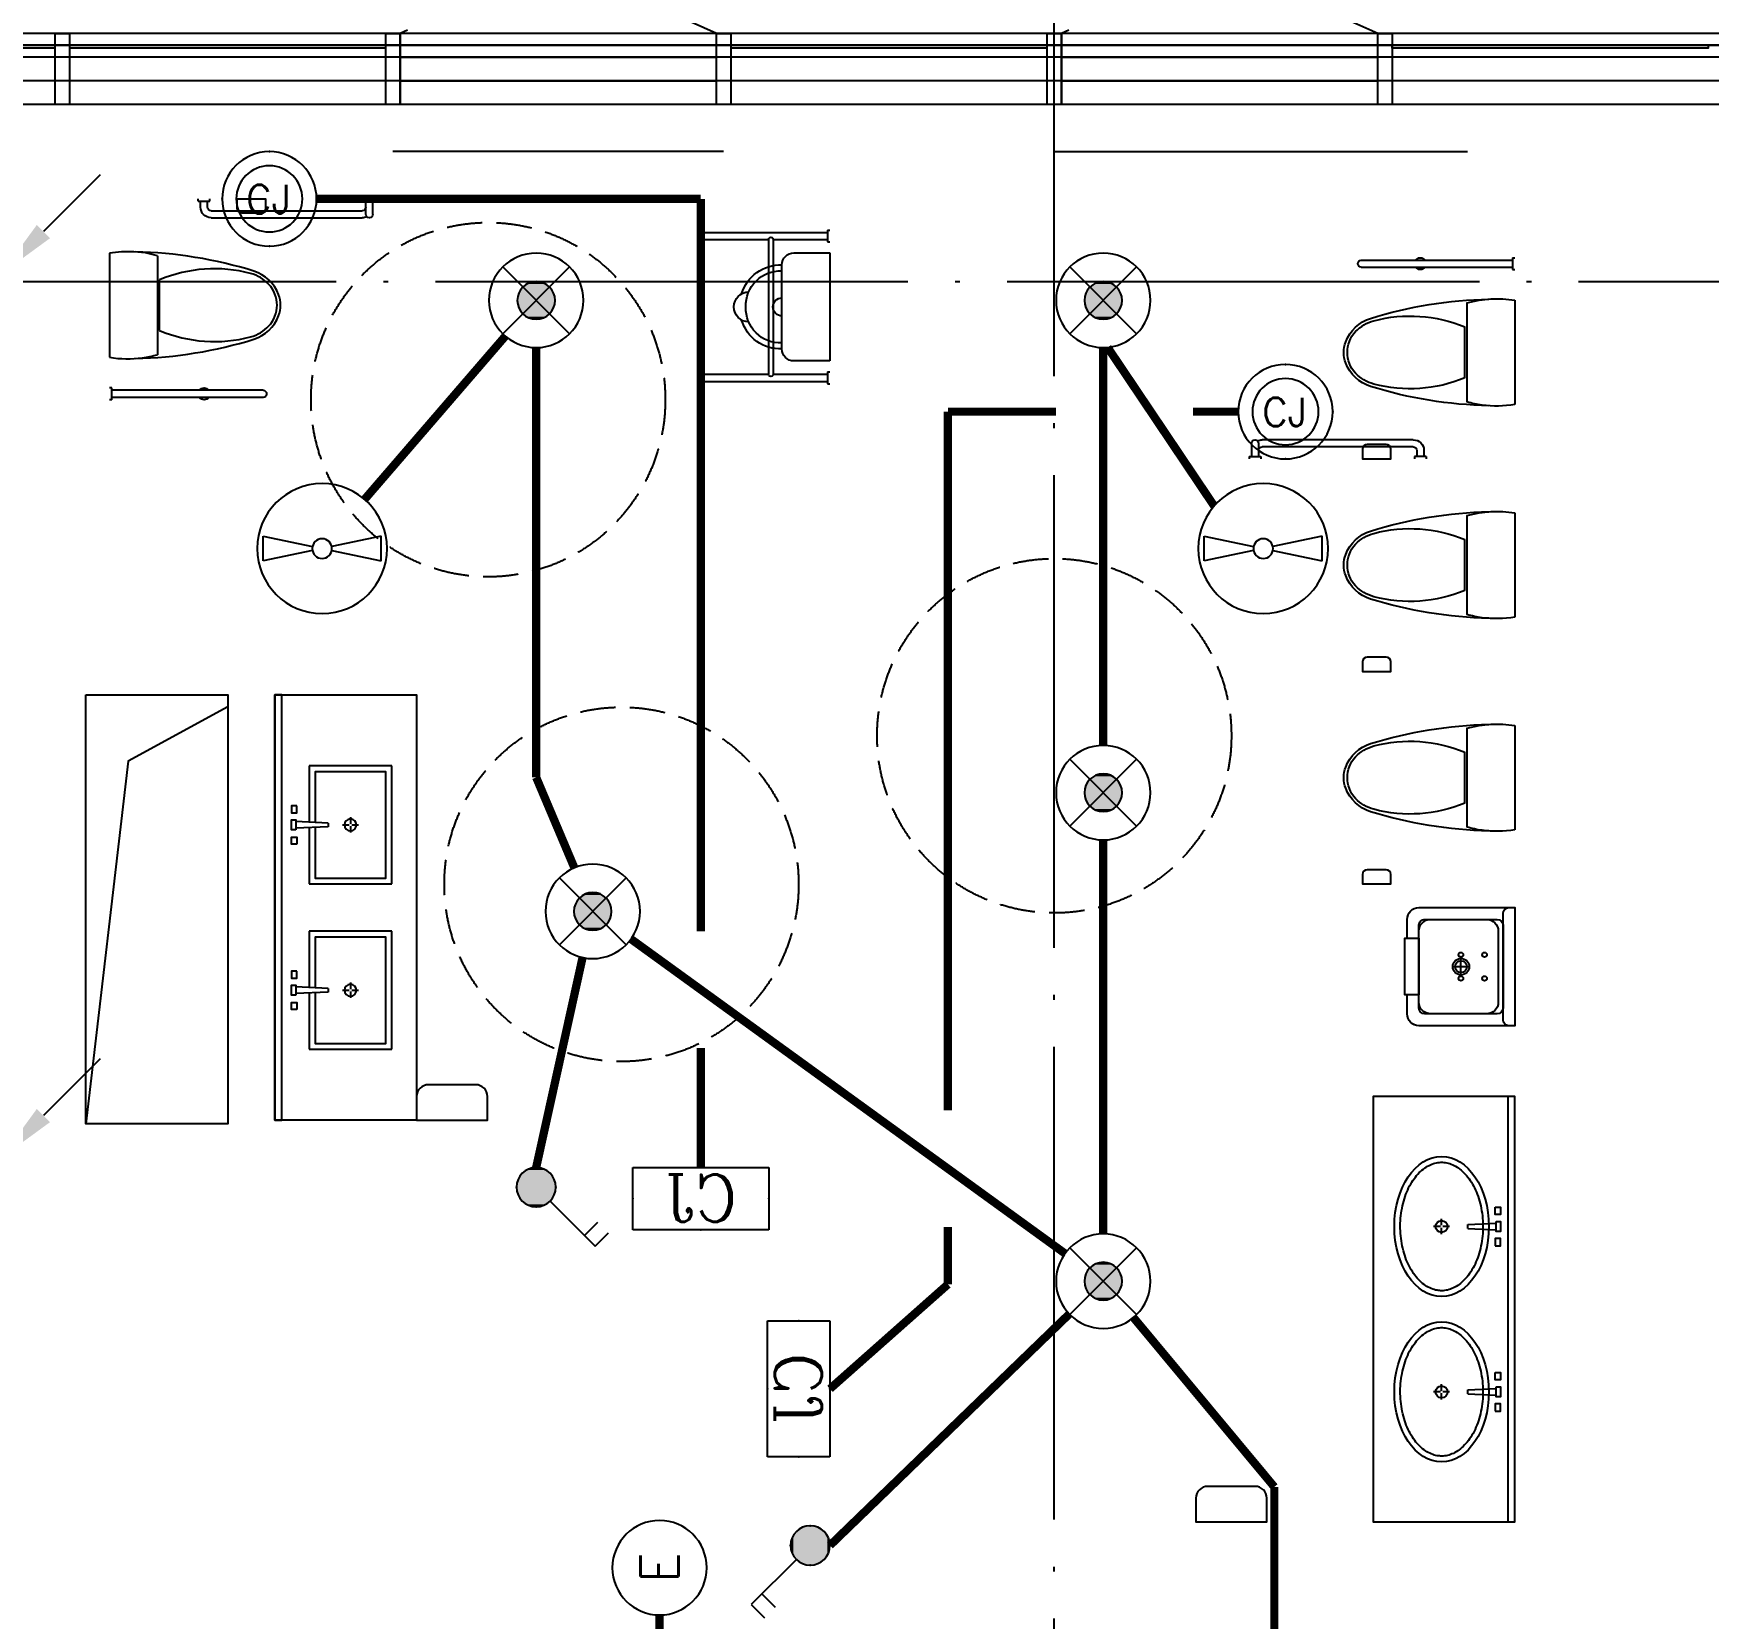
# Model space of a CAD drawing. Extents: x -2209072 to 495824, y -92434 to 572724.
# Drawn here: x 88678 to 95770, y 50741 to 57450 of the extents above; entities that cross this region are included whole.
import ezdxf
from ezdxf.enums import TextEntityAlignment as Align

# ---------------------------------------------------------------- set-up
doc = ezdxf.new("R2010")
doc.units = 0
doc.header["$LTSCALE"] = 1000
doc.header["$MEASUREMENT"] = 0
for name, pattern in [('6#7#幕墙$0$DASH', [0.35, 0.25, -0.1]), ('DASH', [0.35, 0.25, -0.1]), ('X-104 6#7#平面$0$104-1112 结构$0$$AUDIT_BAD_LTYPE1', [0]), ('X-104 6#7#平面$0$DASH', [0.35, 0.25, -0.1]), ('X-104 6#7#平面$0$DOTE', [2.4200000000000004, 2, -0.2, 0.02, -0.2])]:
    doc.linetypes.add(name, pattern=pattern)
doc.layers.get('0').update_dxf_attribs({"linetype": 'CONTINUOUS'})
doc.layers.add('6#7#幕墙$0$04-不打印_辅助线', color=165, linetype='CONTINUOUS', plot=False)
for name, color, linetype in [('6#7#幕墙$0$04-电动窗', 1, 'CONTINUOUS'), ('6#7#幕墙$0$A-C_玻璃幕墙', 140, 'CONTINUOUS'), ('6#7#幕墙$0$A-C_窗', 140, 'CONTINUOUS'), ('6#7#幕墙$0$A-金属背板', 30, 'CONTINUOUS'), ('EQUIP-动力', 3, 'CONTINUOUS'), ('EQUIP-照明', 3, 'CONTINUOUS'), ('LWIRE', 4, 'CONTINUOUS'), ('TEL_TEXT', 3, 'CONTINUOUS'), ('WIRE-应急', 2, 'DASH'), ('WIRE-照明', 1, 'CONTINUOUS'), ('X-104 6#7#平面$0$01-标注_轴线坐标', 132, 'CONTINUOUS'), ('X-104 6#7#平面$0$A-I_卫-洁具', 241, 'CONTINUOUS'), ('X-104 6#7#平面$0$A-SUR_看线', 231, 'CONTINUOUS'), ('X-104 6#7#平面$0$A-TECH_结构', 21, 'CONTINUOUS'), ('X-104 6#7#平面$0$A_AXIS-轴线', 36, 'X-104 6#7#平面$0$DOTE'), ('X-104 6#7#平面$0$水-消防_消火栓', 41, 'CONTINUOUS')]:
    doc.layers.add(name, color=color, linetype=linetype)
doc.styles.add('_TEL_DIM', font='SIMPLEX', dxfattribs={"width": 0.8, "height": 3.5, "bigfont": 'HZTXT'})
doc.styles.add('COMPLEX', font='COMPLEX')
doc.styles.get("Standard").update_dxf_attribs({"font": 'gbenor.shx', "bigfont": 'gbcbig.shx'})

# ---------------------------------------------------------------- blocks, each defined once
blk = doc.blocks.new('$TelecSys$00000078')
for p, q in [((1.150000000001455, 1.149999999999636), (0.5499999999992724, 0.5499999999992724)), ((0.1041666666678793, 0.1041666666660603), (0.1041666666678793, 0.1041666666660603)), ((-0.1041666666678793, -0.1041666666660603), (-0.1041666666678793, -0.1041666666660603))]:
    blk.add_line(p, q)
at = {"const_width": 0.1425}
blk.add_lwpolyline([(-0.07125000000087311, 0, 1), (0.07125000000087311, 0, 1)], format="xyb", close=True, dxfattribs=at)
blk.add_solid([(0.6199999999989814, 0.4799999999995634), (0.4799999999995634, 0.6200000000008004), (0.09999999999854481, 0.1000000000003638)])
at = {"width": 0.8, "flags": 9}
blk.add_attdef('A', (0, 0), '', height=2e-05, dxfattribs=at)
blk = doc.blocks.new('$equip$00001838')
blk.add_circle((0, 0), 0.5)
at = {"color": 7, "style": '_TEL_DIM'}
blk.add_attdef('$TEXT$', text='', height=0.4, dxfattribs=at).set_placement((0, 0), align=Align.MIDDLE_CENTER)
at = {"color": 7, "style": '_TEL_DIM', "flags": 1}
blk.add_attdef('A', text='', height=2e-05, dxfattribs=at).set_placement((0, 0), align=Align.MIDDLE_CENTER)
blk = doc.blocks.new('$equip$00001149')
for p, q in [((-0.353553390592424, 0.353553390592424), (0.353553390592424, -0.353553390592424)), ((0.353553390592424, 0.353553390592424), (-0.353553390592424, -0.353553390592424))]:
    blk.add_line(p, q)
for radius in [0.5, 0.2]:
    blk.add_circle((0, 0), radius)
for points in [[(0, 0.2000000000007276), (0, 0.2000000000007276), (-0.09999999999854481, 0.1732050807586347), (0.09999999999854481, 0.1732050807586347)], [(-0.1732050807586347, 0.09999999999854481), (0.1732050807586347, 0.09999999999854481), (-0.2000000000007276, 0), (0.2000000000007276, 0)], [(-0.1732050807586347, -0.09999999999854481), (0.1732050807586347, -0.09999999999854481), (-0.2000000000007276, 0), (0.2000000000007276, 0)], [(-0.09999999999854481, 0.1732050807586347), (0.09999999999854481, 0.1732050807586347), (-0.1732050807586347, 0.09999999999854481), (0.1732050807586347, 0.09999999999854481)], [(-0.09999999999854481, -0.1732050807586347), (0.09999999999854481, -0.1732050807586347), (-0.1732050807586347, -0.09999999999854481), (0.1732050807586347, -0.09999999999854481)], [(0, -0.2000000000007276), (0, -0.2000000000007276), (-0.09999999999854481, -0.1732050807586347), (0.09999999999854481, -0.1732050807586347)]]:
    blk.add_solid(points)
at = {"flags": 9}
blk.add_attdef('A', (0, 0), '', height=2e-05, dxfattribs=at)
blk = doc.blocks.new('$equip$00001304')
for p, q in [((-0.625, -0.1302083333357587), (-0.625, 0.1302083333357587)), ((-0.625, 0.1302083333357587), (-0.1019771270548517, 0.02124523480597418)), ((0.625, 0.1302083333357587), (0.1019771270548517, 0.02124523480597418)), ((0.625, -0.1302083333357587), (0.625, 0.1302083333357587)), ((-0.1019771270548517, -0.02124523480597418), (-0.625, -0.1302083333357587)), ((0.1019771270548517, -0.02124523480597418), (0.625, -0.1302083333357587))]:
    blk.add_line(p, q)
for radius in [0.6875, 0.1041666666666797]:
    blk.add_circle((0, 0), radius)
at = {"flags": 9}
blk.add_attdef('A', (0, 0), '', height=2e-05, dxfattribs=at)
blk = doc.blocks.new('$equip$00001963')
for p, q in [((0.1473139127447212, 0.3556472460822988), (0.624999999996362, 0.8333333333339397)), ((0.5118629150056222, 0.7201962483431998), (0.653284271244047, 0.578774892108413)), ((0.624999999996362, 0.8333333333339397), (0.7664213562347868, 0.6919119770955149))]:
    blk.add_line(p, q)
blk.add_circle((-3.637978807091713e-12, 0.2083333333339397), 0.2083333333334168)
for p in [(0, 0.4166666666660603), (-0.2083333333393966, 0.2083333333375776), (0.2083333333284827, 0.2083333333375776), (0, 0)]:
    blk.add_point(p)
for points in [[(-0.1041666666715173, 0.3887552924552438), (0.1041666666642413, 0.3887552924552438), (-0.1804219591249421, 0.312500000001819), (0.1804219591176661, 0.312500000001819)], [(-3.637978807091713e-12, 0.4166666666660603), (-3.637978807091713e-12, 0.4166666666660603), (-0.1041666666715173, 0.3887552924552438), (0.1041666666642413, 0.3887552924552438)], [(-0.1804219591249421, 0.312500000001819), (0.1804219591176661, 0.312500000001819), (-0.2083333333357587, 0.2083333333339397), (0.2083333333284827, 0.2083333333339397)], [(-0.1804219591249421, 0.1041666666660603), (0.1804219591176661, 0.1041666666660603), (-0.2083333333357587, 0.2083333333339397), (0.2083333333284827, 0.2083333333339397)], [(-0.1041666666715173, 0.02791137421263556), (0.1041666666642413, 0.02791137421263556), (-0.1804219591249421, 0.1041666666660603), (0.1804219591176661, 0.1041666666660603)], [(-3.637978807091713e-12, 1.818989403545856e-12), (-3.637978807091713e-12, 1.818989403545856e-12), (-0.1041666666715173, 0.02791137421263556), (0.1041666666642413, 0.02791137421263556)]]:
    blk.add_solid(points)
at = {"layer": 'TEL_TEXT', "style": '_TEL_DIM', "flags": 1}
blk.add_attdef('A', text='', height=2e-05, dxfattribs=at).set_placement((0, 0), align=Align.MIDDLE_CENTER)
blk = doc.blocks.new('$equip_U$00000198(HT0843)')
for p, q in [((0.7200000000011642, 0.6599999999998545), (-0.7199999999938882, 0.6599999999998545)), ((-0.7199999999938882, 0.6599999999998545), (-0.7199999999938882, 0)), ((0.7200000000011642, 0), (0.7200000000011642, 0.6599999999998545)), ((-0.7199999999938882, 0), (0.7200000000011642, 0))]:
    blk.add_line(p, q)
for p in [(0, 0.6599999999998545), (-0.7199999999938882, 0.3299999999999272), (0.7200000000011642, 0.3299999999999272), (0, 0)]:
    blk.add_point(p)
at = {"style": 'COMPLEX'}
blk.add_text('CJ', height=0.5, dxfattribs=at).set_placement((-0.3897338216847857, 0.08468310433636361))
at = {"color": 7, "style": '_TEL_DIM', "flags": 1}
blk.add_attdef('A', text='', height=2.5e-05, dxfattribs=at).set_placement((0, 0), align=Align.MIDDLE_CENTER)
blk = doc.blocks.new('$equip$00001231')
for radius in [0.5, 0.3500000000000001]:
    blk.add_circle((0, 0), radius)
at = {"layer": 'EQUIP-照明', "flags": 9}
blk.add_attdef('A', (0, 0), '', height=2e-05, dxfattribs=at)
blk = doc.blocks.new('$equip_U$00000199(HT0843)')
for p in [(0, 1.000000000001819), (-0.5, 0.500000000001819), (0.5, 0.500000000001819), (0, 1.818989403545856e-12)]:
    blk.add_point(p)
blk.add_blockref('$equip$00001231', (0, 0.500000000001819))
at = {"color": 7, "style": '_TEL_DIM'}
blk.add_attdef('$TEXT$', text='', height=0.3, dxfattribs=at).set_placement((-0.002888511691708118, 0.4918123791121616), align=Align.MIDDLE_CENTER)
at = {"color": 7, "style": '_TEL_DIM', "flags": 1}
blk.add_attdef('A', text='', height=2.5e-05, dxfattribs=at).set_placement((0, 1.818989403545856e-12), align=Align.MIDDLE_CENTER)
blk = doc.blocks.new('X-104 6#7#平面$0$A$C1863634F')
at = {"layer": 'X-104 6#7#平面$0$A_AXIS-轴线'}
for points in [[(93000.00000000012, -4499.999999999971), (93000, 60899.99999999991)], [(-3999.999999999746, 56399.99999999997), (117300.0000000002, 56399.9999999993)]]:
    blk.add_lwpolyline(points, dxfattribs=at)
blk = doc.blocks.new('X-104 6#7#平面$0$efrgh')
at = {"layer": 'X-104 6#7#平面$0$A-TECH_结构'}
blk.add_lwpolyline([(59650.01591420066, 20549.99311477016), (67750.01053886974, 20549.9969060581), (67750.00785120408, 22299.99090119128), (70799.99999973972, 22299.98710990311), (70799.99999973972, 32299.98710990591), (68400.00606579026, 32299.98710990586), (68400.00606579026, 35599.98710991143), (110749.9999997444, 35599.98710991166), (110749.9999997452, 57399.98710991706), (58449.99999974522, 57399.98710991242)], dxfattribs=at)
blk = doc.blocks.new('X-104 6#7#平面$0$fgdhghjhj')
at = {"layer": 'X-104 6#7#平面$0$A-TECH_结构'}
blk.add_lwpolyline([(88900.00608453063, 54649.99460581037), (89500.00566206535, 54649.99450103141), (89500.00563860766, 52835.00275329038), (88900.00606107294, 52835.00285806933)], close=True, dxfattribs=at)
blk.add_lwpolyline([(89500.0056440248, 54599.99421671909), (89078.56217579989, 54369.99459308527), (88900.00606107294, 52835.00285806933)], dxfattribs=at)
blk = doc.blocks.new('X-104 6#7#平面$0$meae')
for p, q in [((-215.039999999979, 0), (-243.7679999999818, 0)), ((-210, 5.039999999979045), (-210, 32.76000000000931)), ((-176.7359999999753, 0), (-204.9599999999627, 0)), ((-99.54815868195146, 8), (21.68149024352897, 14.3899337600451)), ((-99.54815868195146, -7.999999999941792), (-99.54815868195146, 8)), ((21.68149024352897, -14.3899337601033), (21.68149024352897, 14.3899337600451)), ((-210, -32.25599999999395), (-210, -5.039999999979045)), ((-99.54815868195146, -8.000000000058208), (21.68149024352897, -14.3899337601033))]:
    blk.add_line(p, q)
for points in [[(17.19145484233741, 81.35012003820157), (40, 81.35012003820157), (39.99999999994179, 51.35012003820157), (17.1914548422792, 51.35012003820157)], [(21.68149024352897, 21.35012003820157), (40, 21.35012003820157), (40, -21.35012003820157), (21.68149024352897, -21.35012003820157)], [(17.19145484233741, -81.35012003820157), (40, -81.35012003820157), (39.99999999994179, -51.35012003820157), (17.1914548422792, -51.35012003820157)]]:
    blk.add_lwpolyline(points, close=True)
at = {"const_width": 0.8399999999999999}
blk.add_lwpolyline([(-209.5800000000163, -0.1400000000139698, -0.9999999999999999), (-210.4199999999837, -0.1400000000139698, -0.9999999999999999)], format="xyb", close=True, dxfattribs=at)
blk.add_circle((-210, 0), 25.2)
blk.add_ellipse((-210, 0), major_axis=(0, -296.8388870928175), ratio=0.6737661697857759)
at = {"color": 8}
blk.add_open_spline([(-210, -271.838887092832), (-201.6286662275088, -271.838887092832), (-193.2556980797672, -270.8834744876949), (-176.5567826171755, -267.0318226981908), (-168.2292954665609, -264.1331208487391), (-151.7464247078751, -256.3412992825033), (-143.592075161112, -251.4461166422116), (-127.6688291439204, -239.6628589069005), (-119.9016611408442, -232.7743547918508), (-105.0053654383519, -217.100718463771), (-97.87740360945463, -208.3160983382841), (-84.50442564953119, -189.0367220979533), (-78.25994529254967, -178.5426552897552), (-66.86596525227651, -156.1005802754662), (-61.71665413689334, -144.1531549534993), (-52.68240508378949, -119.1104159536771), (-48.79751711455174, -106.0155586157343), (-42.41598126577446, -79.01830609660828), (-39.91934085072717, -65.11628590768669), (-36.39207964838715, -36.86706837144447), (-35.3614577781409, -22.5202054088586), (-34.79793056182098, 6.244822261855006), (-35.26502483320655, 20.66266644134885), (-37.68259151588427, 49.19399507466005), (-39.63306519814068, 63.30715293157846), (-44.95700291811954, 90.86129060061648), (-48.33046480413759, 104.3019146881416), (-56.39392556494568, 130.1611448710319), (-61.0838973345235, 142.5793309712317), (-71.62818411248736, 166.0733063118532), (-77.48238030000357, 177.1485642623738), (-90.15903716551838, 197.6798496269621), (-96.98112566315103, 207.1352148510632), (-111.3602107425686, 224.2113378457143), (-118.9163064261083, 231.8314545630128), (-134.510733252624, 245.1036245926516), (-142.547481424408, 250.7556368449004), (-158.868371842138, 260.0530890176306), (-167.1509793659789, 263.6999722997425), (-183.7976203592261, 269.0257272459567), (-192.162095878215, 270.7072330619558), (-208.8995512870024, 272.153067119536), (-217.2755150526064, 271.9185741905239), (-234.0031495776493, 269.526916392555), (-242.3573442720808, 267.3679324407713), (-258.9526960913208, 261.0731867576833), (-267.1936322519905, 256.9349128940958), (-283.3781850557425, 246.65468100406), (-291.3201072766096, 240.5117016318836), (-306.6623222918133, 226.2813428560039), (-314.0611830068519, 218.1942343084957), (-328.0653621423407, 200.2301868745126), (-334.6699371464783, 190.353927289194), (-346.859358667396, 169.044026111078), (-352.4439172392595, 157.6110181525), (-362.4072642970132, 133.476927122334), (-366.7859668953461, 120.7763437553076), (-374.1964356524404, 94.43610308453208), (-377.2281845823745, 80.79684587812517), (-381.8495765395346, 52.93462008907227), (-383.4392193020904, 38.71199739631265), (-385.1273327118251, 10.0537408667733), (-385.225804392132, -4.381569712015335), (-383.9285565786413, -33.08909023553133), (-382.5328362500295, -47.36097819061251), (-378.2902226594742, -75.36972922243876), (-375.4433290168527, -89.10625087702647), (-368.3874579074909, -115.6863969620317), (-364.1784936326439, -128.529630749661), (-354.5335200406262, -152.9902308470919), (-349.097582319926, -164.6071133053629), (-337.1786070214584, -186.3198765731067), (-330.6958189697471, -196.415140855941), (-316.9037533847149, -214.843760280055), (-309.5951420506462, -223.1764269854757), (-294.4000191528467, -237.9131964488188), (-286.5148495539906, -244.3169298697612), (-270.41386736813, -255.1213227973203), (-262.1997869724291, -259.5227866767091), (-245.6385630253353, -266.3373192788567), (-237.2919559226721, -268.7527736420161), (-222.6272707111784, -271.2949484957498), (-216.3134306632564, -271.838887092832), (-210, -271.838887092832)], degree=3, knots=[0, 0, 0, 0, 0.1541728099079682, 0.1541728099079682, 0.3083456198159364, 0.3083456198159364, 0.4625184297239047, 0.4625184297239047, 0.6166912396318729, 0.6166912396318729, 0.7708640495398411, 0.7708640495398411, 0.9250368594478093, 0.9250368594478093, 1.079209669355778, 1.079209669355778, 1.233382479263746, 1.233382479263746, 1.387555289171714, 1.387555289171714, 1.541728099079682, 1.541728099079682, 1.69590090898765, 1.69590090898765, 1.850073718895619, 1.850073718895619, 2.004246528803587, 2.004246528803587, 2.158419338711555, 2.158419338711555, 2.312592148619523, 2.312592148619523, 2.466764958527492, 2.466764958527492, 2.62093776843546, 2.62093776843546, 2.775110578343428, 2.775110578343428, 2.929283388251396, 2.929283388251396, 3.083456198159364, 3.083456198159364, 3.237629008067333, 3.237629008067333, 3.391801817975301, 3.391801817975301, 3.545974627883269, 3.545974627883269, 3.700147437791237, 3.700147437791237, 3.854320247699206, 3.854320247699206, 4.008493057607174, 4.008493057607174, 4.162665867515142, 4.162665867515142, 4.31683867742311, 4.31683867742311, 4.471011487331078, 4.471011487331078, 4.625184297239047, 4.625184297239047, 4.779357107147015, 4.779357107147015, 4.933529917054983, 4.933529917054983, 5.087702726962951, 5.087702726962951, 5.24187553687092, 5.24187553687092, 5.396048346778888, 5.396048346778888, 5.550221156686856, 5.550221156686856, 5.704393966594824, 5.704393966594824, 5.858566776502792, 5.858566776502792, 6.012739586410761, 6.012739586410761, 6.166912396318729, 6.166912396318729, 6.283185307179586, 6.283185307179586, 6.283185307179586, 6.283185307179586], dxfattribs=at)
blk = doc.blocks.new('X-104 6#7#平面$0$jhat')
for p, q in [((-395, -250.0000000000582), (-395, 249.9999999999418)), ((-395, 249.9999999999418), (-44.99999999994179, 249.9999999999418)), ((-44.99999999994179, 249.9999999999418), (-44.99999999994179, 11.73657725605881)), ((-219.9999999999418, 32.25599999987753), (-219.9999999999418, 5.03999999986263)), ((-124.8214514199644, 8.000000000058208), (11.68149024352897, 14.3899337601033)), ((-124.8214514199644, 7.999999999941792), (-124.8214514199644, -8.000000000058208)), ((11.68149024352897, 14.3899337601033), (11.68149024352897, -14.3899337601033)), ((-225.0399999999208, -1.164153218269348e-10), (-253.7679999999236, -1.164153218269348e-10)), ((-219.9999999999418, -5.040000000095461), (-219.9999999999418, -32.76000000012573)), ((-186.7359999999171, -1.164153218269348e-10), (-214.9599999999045, -1.164153218269348e-10)), ((-124.8214514199644, -8.000000000058208), (11.68149024352897, -14.3899337601033)), ((-44.99999999994179, -12.38077738613356), (-44.99999999994179, -250.0000000000582)), ((-44.99999999994179, -250.0000000000582), (-395, -250.0000000000582))]:
    blk.add_line(p, q)
at = {"color": 8}
blk.add_lwpolyline([(-69.99999999994179, -11.06304409715813), (-69.99999999994179, -225.0000000000582), (-370, -225.0000000000582), (-370, 224.9999999999418), (-69.99999999994179, 224.9999999999418), (-69.99999999994179, 10.56628493819153)], dxfattribs=at)
for points in [[(7.191454842337407, 81.35012003820157), (30, 81.35012003820157), (30, 51.35012003820157), (7.191454842337407, 51.35012003820157)], [(11.68149024352897, -21.35012003820157), (30, -21.35012003820157), (30, 21.35012003820157), (11.68149024352897, 21.35012003820157)], [(7.191454842337407, -81.35012003820157), (30, -81.35012003820157), (30, -51.35012003820157), (7.191454842337407, -51.35012003820157)]]:
    blk.add_lwpolyline(points, close=True)
at = {"ltscale": 1000, "const_width": 0.8399999999999999}
blk.add_lwpolyline([(-219.5799999999581, 0.1399999998975545, 0.9999999999999999), (-220.4199999999255, 0.1399999998975545, 0.9999999999999999)], format="xyb", close=True, dxfattribs=at)
blk.add_circle((-219.9999999999418, -1.164153218269348e-10), 25.2)
blk = doc.blocks.new('X-104 6#7#平面$0$hgfasg')
for p, q in [((-209.53125, 202.5), (209.53125, 202.5)), ((107.6506163835293, 211.7636099999945), (-107.650638883526, 211.7636099999945)), ((-220.78125, 0), (220.78125, 0))]:
    blk.add_line(p, q)
blk.add_lwpolyline([(-209.53125, 202.5), (-220.9312574999931, 151.5815775000083), (-226.3893074999942, 102.226364999995), (-226.3893074999942, 50.1765075000003), (-220.78125, 0)])
for centre, radius, start, end in [((12.18639293921296, 562.4982811024092), 163.5812782416205, 110.4523908064364, 162.7522599272803), ((0, 595.1750179040682), 128.7061108459815, 69.54760919356356, 110.4523908064364), ((-12.18639293921296, 562.4982811024092), 163.5812782416205, 17.24774007271973, 69.54760919356356), ((23.26483596065373, 555.5449209055951), 162.7261878014058, 133.1457353983645, 165.2214349415254), ((-1.124999835155904e-05, 580.3665348804789), 128.7061108459815, 46.85426460163555, 133.1457353983645), ((-23.26485846065043, 555.5449209055951), 162.7261878014058, 14.77856505847465, 46.85426460163555), ((1596.893304158017, 70.5022373952088), 1822.905267548176, 162.7522599272803, 178.7776319832778), ((448.2021256943117, 443.44170022248), 602.2018211347165, 165.2214349415254, 202.6262561226716), ((-448.2021481943084, 443.44170022248), 602.2018211347165, 337.3737438773284, 14.77856505847465), ((-1596.893304158017, 70.5022373952088), 1822.905267548176, 1.222368016722242, 17.24774007271973), ((-236.25, 76.1718824999989), 463.3354349999999, 7.739946000358616, 15.82198200030497), ((-236.25, 76.1718824999989), 463.3354349999999, 350.5376780003206, 7.739946000358616)]:
    blk.add_arc(centre, radius, start, end)
blk = doc.blocks.new('X-104 6#7#平面$0$hgfd')
at = {"color": 8}
for p, q in [((-38.49999971458601, 228.000000048185), (38.50000028541399, 227.9999999518077)), ((3.335953806526959e-07, 266.5000000000036), (2.372253220528364e-07, 189.5000000000036))]:
    blk.add_line(p, q, dxfattribs=at)
for points in [[(250, -3.504792402964085e-07), (-249.9999999999927, 3.504792402964085e-07), (-249.9999994917889, 406.0000003504792, -0.4142135623732199), (-199.9999994292011, 456.0000002878987), (-119.9999994292084, 456.0000001877597), (-119.9999994166865, 466.000000187767), (120.0000005833208, 465.9999998122548), (120.0000005708062, 455.9999998122548), (200.000000570777, 455.9999997121158, -0.414213562372991), (250.0000005081893, 405.9999996495353)], [(175.000000062566, 49.99999974339516), (-174.9999999374049, 50.00000025659756, -0.4142135623730927), (-199.9999999061183, 75.00000028789145), (-199.9999995230974, 381.0000002878987, -0.414213562373095), (-174.9999994917962, 406.0000002565976), (175.0000005082111, 405.9999997434024, -0.4142135623731322), (200.0000004769245, 380.9999997121085), (200.0000000938744, 74.99999971210127, -0.4142135623730573)], [(250, -3.504792402964085e-07), (-249.9999999999927, 3.504792402964085e-07), (-249.9999999686988, 25.00000035048652, -0.4142135623730971), (-224.9999999373977, 50.00000031918535), (225.0000000625878, 49.99999968082193, -0.4142135623730932), (250.0000000313012, 24.99999964952804)]]:
    blk.add_lwpolyline(points, format="xyb", close=True)
blk.add_lwpolyline([(120.0000005708062, 455.9999998122548), (200.000000570777, 455.9999997121158, -0.414213562373095), (250.0000005081893, 405.9999996495353), (250, -3.504792402964085e-07), (-249.9999999999927, 3.504792402964085e-07), (-249.9999994917889, 406.0000003504792, -0.4142135623730929), (-199.9999994292011, 456.0000002878987), (-119.9999994292084, 456.0000001877597)], format="xyb")
blk.add_lwpolyline([(120.0000005082184, 405.9999998122476), (-119.9999994917889, 406.0000001877524), (-119.9999994166865, 466.000000187767), (120.0000005833208, 465.9999998122548)], close=True)
blk.add_lwpolyline([(150.0000000876389, 69.99999977469633), (-149.9999999123756, 70.00000022531094, -0.4142135623730976), (-199.9999998497879, 120.0000002878915), (-199.9999995543913, 356.0000002878842, -0.414213562373095), (-149.9999994918035, 406.0000002253037), (150.0000005081965, 405.9999997746963, -0.414213562373095), (200.0000004456087, 355.9999997121085), (200.0000001502194, 119.9999997121231, -0.4142135623731096)], format="xyb", close=True, dxfattribs=at)
for centre, radius in [((-49.99999971457146, 228.0000000625914), 10), ((2.854139893315732e-07, 228.0000000000036), 35), ((50.00000028542127, 227.9999999374159), 10), ((-49.99999983975431, 128.0000000625841), 10), ((50.00000016025297, 127.9999999374159), 10)]:
    blk.add_circle(centre, radius)
blk.add_circle((2.854139893315732e-07, 228.0000000000036), 25, dxfattribs=at)
blk = doc.blocks.new('X-104 6#7#平面$0$残疾人扶手1')
for p, q in [((-700, -9.99999475479126), (-700.0000001192093, 5.424022674560547e-06)), ((-1.788139343261719e-07, -10), (0, 0)), ((-750.0000001192093, -9.999994456768036), (-750, -1.549720764160156e-06)), ((-750.0000001192093, -9.999994456768036), (-700, -9.99999475479126)), ((-740, -65.00071978569031), (-740.0000000596046, -9.99999463558197)), ((-710.0000001192093, -65.00164842605591), (-710.0000000596046, -9.999994695186615)), ((-54.99999988079071, -50.00000697374344), (-695.0000002384186, -49.99999493360519)), ((-50, -9.999999940395355), (-50, -1.192092895507812e-07)), ((-1.788139343261719e-07, -10), (-50, -9.999999940395355)), ((-40.00000005960464, -35.00000029802322), (-40, -10.00000005960464)), ((-10.00000005960464, -35.00000041723251), (-10, -10.00000005960464)), ((-54.99999988079071, -80.00000703334808), (-695.0000002384186, -79.9999949336052))]:
    blk.add_line(p, q)
for centre, radius, start, end in [((-725, -64.9999949336052), 14.99999998312334, 180, 0), ((-695, -34.99999493360519), 15, 180, 270), ((-55, -35.00000023841858), 15, 270, 0), ((-55, -35.00000023841858), 45.00000000000363, 270, 0), ((-695, -34.99999493360519), 45.00000000000363, 244.4712198360607, 270)]:
    blk.add_arc(centre, radius, start, end)
blk = doc.blocks.new('X-104 6#7#平面$0$残疾人扶手2')
for p, q in [((-10.00000113248825, -49.99999988079071), (-10.00000011920929, 3.576278686523438e-07)), ((-10.00000011920929, 3.576278686523438e-07), (-5.960464477539062e-08, 0)), ((-650.0016621351242, -9.999985933303833), (-10.00000029802322, -9.999999582767487)), ((-650.0007342100143, -39.99998587369919), (-10.00000101327896, -39.99999994039536)), ((-10.00000113248825, -49.99999988079071), (-8.046627044677734e-06, -49.99999994039536))]:
    blk.add_line(p, q)
for centre, radius, start, end in [((-400.0000005364418, -24.99999982118607, -9.52677845565972e-09), 25, 36.86992769834287, 143.1300702524336), ((-650.0000090003014, -24.99998587369919), 14.99999998312334, 90, 270), ((-400.0000005364418, -24.99999982118607, -9.52677845565972e-09), 25, 216.8698662268071, 323.1301310407838)]:
    blk.add_arc(centre, radius, start, end)
blk = doc.blocks.new('X-104 6#7#平面$0$A$C4F1F6034')
at = {"ltscale": 0.1}
for name, p in [('X-104 6#7#平面$0$残疾人扶手1', (-374.9999998723215, 450.0000001171138)), ('X-104 6#7#平面$0$残疾人扶手2', (6.772461347281933e-08, -350.5000000270084))]:
    blk.add_blockref(name, p, dxfattribs=at)
blk = doc.blocks.new('X-104 6#7#平面$0$104-8910 核心筒$0$fraehtj')
for p, q in [((-535.0016601383686, 315.0000140368938), (-9.999998301267624, 315.0000003874302)), ((-535.0007322132587, 285.0000140964985), (-260.0000060498787, 285.0000067282235)), ((-260.0000060498714, -284.9999931128441), (-260.0000060498714, 285.0000067282235)), ((-240.0000060498714, -284.9999936328259), (-240.0000060498642, 285.0000061923529)), ((-240.0000060498642, 285.0000061923492), (-9.999999016523361, 285.0000000298023)), ((-9.99999913573265, 275.000000089407), (-9.99999812245369, 325.0000003278255)), ((-9.99999812245369, 325.0000003278255), (1.937150955200195e-06, 324.9999999701977)), ((-9.99999913573265, 275.000000089407), (-6.049871444702148e-06, 275.0000000298023)), ((-9.99999913573265, -324.999999910593), (-9.99999812245369, -274.9999996721745)), ((-9.99999812245369, -274.9999996721745), (1.937150955200195e-06, -275.0000000298023)), ((-535.0016601383686, -284.9999859631062), (-260.0000060498787, -284.9999931128441)), ((-535.0007322132587, -314.9999859035015), (-9.999999016523361, -314.9999999701977)), ((-240.0000060498642, -284.9999936328222), (-9.999998301267624, -284.9999996125698)), ((-9.99999913573265, -324.999999910593), (-6.049871444702148e-06, -324.9999999701977))]:
    blk.add_line(p, q)
for centre, radius, start, end in [((-535.0000070035458, 300.0000140964985), 14.99999998312334, 90, 270), ((-250.0000060498714, 285.0000067282235), 10.00000000000729, 359.9999969296666, 180), ((-535.0000070035458, -299.9999859035015), 14.99999998312334, 90, 270), ((-250.0000060498714, -284.9999931128405), 10.00000000000729, 180, 3.070333449532706e-06)]:
    blk.add_arc(centre, radius, start, end)
blk = doc.blocks.new('X-104 6#7#平面$0$A-toilet-F2$0$A-toilet-F3$0$xb')
for p, q in [((-228.5999999991618, 152.3999999994412), (-228.6000000010245, 9.313225746154785e-10)), ((177.7999999998137, 203.2000000000698), (-177.7999999993481, 203.1999999994878)), ((228.6000000010245, -9.313225746154785e-10), (228.6000000005588, 152.3999999997905)), ((-228.6000000010245, 9.313225746154785e-10), (228.6000000010245, -9.313225746154785e-10))]:
    blk.add_line(p, q)
for centre, radius, start, end in [((-6.349999998696148, 209.549999998766), 171.56755229355, 106.6068803142738, 182.1210963969083), ((-6.349999998696148, 209.549999998766), 146.16755229355, 87.87890362284142, 182.1210963969083), ((9.313225746154785e-10, 342.8999999993248), 63.50000000000001, 1.07073087239469, 178.9292691276053), ((6.350000001490116, 209.549999998766), 146.16755229355, 357.8789036030917, 92.12109637715858), ((6.350000001490116, 209.549999998766), 171.56755229355, 357.8789036030917, 73.39311968572625), ((1.396983861923218e-09, 203.1999999987893), 38.1, 0, 180), ((-177.7999999993481, 152.3999999992084), 50.8, 90, 180), ((177.8000000002794, 152.3999999997905), 50.8, 0, 90)]:
    blk.add_arc(centre, radius, start, end)
blk = doc.blocks.new('X-104 6#7#平面$0$dsgfgfhh')
at = {"layer": 'X-104 6#7#平面$0$A-I_卫-洁具', "ltscale": 0.1}
for points in [[(-6550.000237298373, 4250.004358018989), (-6550.000311171811, 6050.004329865798), (-5950.000311171694, 6050.004329865682), (-5950.000237298431, 4250.004358018989)], [(-1300.000025789835, 2550.000171979947), (-1300.000025789894, 4350.000171979947), (-1900.000025789777, 4350.000171979947), (-1900.000025789777, 2550.000171979947)]]:
    blk.add_lwpolyline(points, close=True, dxfattribs=at)
at = {"layer": 'X-104 6#7#平面$0$A-I_卫-洁具', "linetype": 'X-104 6#7#平面$0$DASH', "ltscale": 0.6}
for centre in [(-5647.039892862085, 7299.852726944198), (-3250.154607676086, 5877.158475560915), (-5082.537825375795, 5248.356495446002)]:
    blk.add_circle(centre, 750, dxfattribs=at)
at = {"layer": 'X-104 6#7#平面$0$A-I_卫-洁具', "ltscale": 0.1, "xscale": -1}
blk.add_blockref('X-104 6#7#平面$0$A$C4F1F6034', (-7249.999729439267, 7699.998348164168), dxfattribs=at)
for name, p, rotation in [('X-104 6#7#平面$0$104-8910 核心筒$0$fraehtj', (-4200.000080311671, 7692.499507488777), 180), ('X-104 6#7#平面$0$A-toilet-F2$0$A-toilet-F3$0$xb', (-4200.000080311671, 7692.499507488777), 90), ('X-104 6#7#平面$0$A$C4F1F6034', (-1300.000100816134, 7500.000036027915), 180)]:
    blk.add_blockref(name, p, dxfattribs=dict(at, rotation=rotation))
at = {"layer": 'X-104 6#7#平面$0$A-I_卫-洁具', "ltscale": 0.1, "extrusion": (0, 0, -1), "xscale": -1, "zscale": -1, "rotation": 90}
blk.add_blockref('X-104 6#7#平面$0$hgfasg', (7249.999729439267, 7699.998348164168), dxfattribs=at)
at = {"layer": 'X-104 6#7#平面$0$A-I_卫-洁具', "ltscale": 0.1, "extrusion": (0, 0, -1), "zscale": -1, "rotation": 270}
for p in [(1300.000100816134, 7500.000036027915), (1300.000100816134, 6600.000036027915), (1300.000100816134, 5700.000036027915)]:
    blk.add_blockref('X-104 6#7#平面$0$hgfasg', p, dxfattribs=at)
at = {"layer": 'X-104 6#7#平面$0$A-I_卫-洁具', "ltscale": 0.1, "extrusion": (0, 0, -1), "zscale": -1}
for p in [(6450.000136203016, 5500.004343942273), (6450.000136203191, 4800.004343942281)]:
    blk.add_blockref('X-104 6#7#平面$0$jhat', p, dxfattribs=at)
at = {"layer": 'X-104 6#7#平面$0$A-I_卫-洁具', "ltscale": 0.1, "rotation": 90}
blk.add_blockref('X-104 6#7#平面$0$hgfd', (-1300.000140027259, 4900.000182804768), dxfattribs=at)
at = {"layer": 'X-104 6#7#平面$0$A-I_卫-洁具', "ltscale": 0.1}
for p in [(-1400.000025789777, 3800.000171979715), (-1400.000027219299, 3100.000171979715)]:
    blk.add_blockref('X-104 6#7#平面$0$meae', p, dxfattribs=at)
blk = doc.blocks.new('X-104 6#7#平面$0$fdsgfdggg')
at = {"layer": 'X-104 6#7#平面$0$A-I_卫-洁具'}
for points in [[(5309.999894364882, 5539.997910926817), (5389.999894364882, 5539.997910926817, 0.414213562373095), (5409.999894364882, 5559.997910926817), (5409.999894364882, 5599.997910926817), (5289.999894364882, 5599.997910926817), (5289.999894364882, 5559.997910926817, 0.414213562373095)], [(545.0000492961299, 4559.999865598511), (625.0000492961299, 4559.999865598511, -0.414213562373095), (645.0000492961299, 4539.999865598511), (645.0000492961299, 4499.999865598511), (525.0000492961299, 4499.999865598511), (525.0000492961299, 4539.999865598511, -0.414213562373095)], [(545.0000492962172, 3659.999865598409), (625.0000492962172, 3659.999865598409, -0.414213562373095), (645.0000492962172, 3639.999865598409), (645.0000492962172, 3599.999865598409), (525.0000492962172, 3599.999865598409), (525.0000492962172, 3639.999865598409, -0.414213562373095)], [(545.0000492961299, 2759.999865598409), (625.0000492961299, 2759.999865598409, -0.414213562373095), (645.0000492961299, 2739.999865598409), (645.0000492961299, 2699.999865598409), (525.0000492961299, 2699.999865598409), (525.0000492961299, 2739.999865598409, -0.414213562373095)], [(4400.000074134223, 1850.000376761425), (4600.000074134223, 1850.000376761425, -0.414213562373095), (4650.000074134223, 1800.000376761425), (4650.000074134223, 1700.000376761425), (4350.000074134223, 1700.000376761425), (4350.000074134223, 1800.000376761425, -0.414213562373095)], [(1099.999999999942, 150.0000085766478), (1299.999999999942, 150.0000085766478, -0.414213562373095), (1349.999999999942, 100.0000085766478), (1349.999999999942, 8.576647815061733e-06), (1049.999999999942, 8.576647815061733e-06), (1049.999999999942, 100.0000085766478, -0.414213562373095)]]:
    blk.add_lwpolyline(points, format="xyb", close=True, dxfattribs=at)
for points in [[(5250.000711694207, 3500.000447229198), (5249.999969860582, 1700.000124553588), (5219.999969860582, 1700.000124553588), (5219.999969860233, 3500.000514869193), (5250.000711694207, 3500.000515260253)], [(30.00089156112153, 1800.000322675609), (30.00014972749705, 0), (0.0001497274970461149, 0), (0.0001497271478001494, 1800.000390315603), (30.00089156112153, 1800.000390706668)]]:
    blk.add_lwpolyline(points, dxfattribs=at)
blk = doc.blocks.new('6#7#幕墙$0$$TCHSYS$WIN2D')
for p, q in [((-0.5, 0.5), (0.5, 0.5)), ((-0.5, 0.5), (-0.4999999999999999, -0.5)), ((0.5, 0.5), (0.4999999999999998, -0.5)), ((0.5, 0.1666666666666666), (-0.5, 0.1666666666666666)), ((0.5, -0.1666666666666667), (-0.5, -0.1666666666666667)), ((-0.4999999999999999, -0.5), (0.5, -0.5))]:
    blk.add_line(p, q)
blk = doc.blocks.new('6#7#幕墙$0$开启扇')
at = {"layer": '6#7#幕墙$0$04-电动窗'}
h = blk.add_hatch(color=1, dxfattribs=at)
h.dxf.hatch_style = 1
h.paths.add_polyline_path([(821.6062940545053, 978.427971974045), (650.8488076965987, 789.7622141640757), (867.35250232217, 672.4239701773629), (619.2655377878946, 452.7957594048355), (787.9690910027966, 662.5106454425556), (571.4653963772253, 779.8488894292684)])
at = {"layer": '6#7#幕墙$0$04-电动窗', "color": 1}
blk.add_lwpolyline([(821.6062940545053, 978.427971974045), (650.8488076965987, 789.7622141640757), (867.35250232217, 672.4239701773629), (619.2655377878946, 452.7957594048355), (787.9690910027966, 662.5106454425556), (571.4653963772253, 779.8488894292684), (821.6062940545053, 978.427971974045)], close=True, dxfattribs=at)
at = {"layer": '6#7#幕墙$0$A-C_窗', "linetype": '6#7#幕墙$0$DASH'}
blk.add_lwpolyline([(0, 49.99999999714782), (669.9999999999964, 349.9999999971478), (1340, 49.99999999714782)], dxfattribs=at)
at = {"layer": '6#7#幕墙$0$A-C_窗', "xscale": -1340, "yscale": 300, "zscale": 1340, "rotation": 180}
blk.add_blockref('6#7#幕墙$0$$TCHSYS$WIN2D', (670, -100), dxfattribs=at)
blk = doc.blocks.new('*U1651')
at = {"layer": '6#7#幕墙$0$A-金属背板'}
blk.add_lwpolyline([(-670.0722679446626, 4.999999999803549), (-670.0722679446626, -5.000000000254659), (670.0722679446626, -4.999999999818101), (670.0722679446626, 5.000000000254659)], close=True, dxfattribs=at)
blk = doc.blocks.new('*U1652')
at = {"layer": '6#7#幕墙$0$A-C_窗', "color": 0, "linetype": 'ByBlock', "lineweight": -2, "transparency": 16777216}
for p in [(0, 0), (1400, 0), (2800, 0), (4200, 0), (5600, 0)]:
    blk.add_blockref('*U1651', p, dxfattribs=at)
blk = doc.blocks.new('6#7#幕墙')
at = {"layer": '6#7#幕墙$0$04-不打印_辅助线'}
blk.add_lwpolyline([(110700.0000000174, 55950.00200520331), (110700.0000000174, 57350.0000000032), (58500.00000001669, 57349.99999999861), (58499.99999970385, 35649.99924174662), (59000.00000001695, 35649.99924173934), (59000.00000001893, 32249.99924173504), (38450.00000001359, 32249.99924173303), (38450.00000001411, 31499.99959400371), (38450.00000001425, 31499.99959400373), (38450.00000001397, 23100.00000032322), (38450.00000001583, 23100.00000032321), (38450.00000002408, 22349.99999999998), (41549.99999999991, 22349.99999999981), (41549.99999999991, 20149.99924173327), (-899.9999999870197, 20149.99924173317), (-899.9999999869615, -1550.000758272421), (51300.0000000118, -1550.00075827408), (51300.00000001218, 9200.001811432328)], dxfattribs=at)
at = {"layer": '6#7#幕墙$0$A-C_玻璃幕墙'}
for points in [[(110800.0000000174, 55950.00204585769), (110800.0000000174, 57450.0000000032), (58400.00000001818, 57449.99999999861), (58399.9999997024, 35549.99924174808), (58900.00000001701, 35549.9992417408), (58900.00000001887, 32349.99924173504), (38350.00000001356, 32349.99924173303), (38350.00000001556, 30070.00031960396)], [(110750.0000000174, 55950.0020255305), (110750.0000000174, 57400.0000000032), (81770.00075867724, 57400.00000000065)], [(110600.0000000174, 55950.00196454894), (110600.0000000174, 57250.00000000314), (81770.00075867749, 57250.00000000063)], [(110500.0000000174, 55950.00192389457), (110500.0000000174, 57150.00000000314), (81770.00075867762, 57150.00000000063)]]:
    blk.add_lwpolyline(points, dxfattribs=at)
for points in [[(88770.00075867705, 57450.00000028552), (88830.00075867705, 57450.00000028552), (88830.0007586775, 57150.00075894004), (88770.0007586775, 57150.00075894004)], [(90170.00075867705, 57450.00000028548), (90230.00075867705, 57450.00000028548), (90230.0007586775, 57150.00075894), (90170.0007586775, 57150.00075894)], [(91570.00075867717, 57450.00000028548), (91630.00075867717, 57450.00000028548), (91630.00075867762, 57150.00075894), (91570.00075867762, 57150.00075894)], [(92970.0000001083, 57450.0000002594), (93030.0000001083, 57450.0000002594), (93030.00000010875, 57150.00075891346), (92970.00000010875, 57150.00075891346)], [(94370.00075867717, 57450.00000028546), (94430.00075867717, 57450.00000028546), (94430.00075867762, 57150.00075893975), (94370.00075867762, 57150.00075893975)]]:
    blk.add_lwpolyline(points, close=True, dxfattribs=at)
at = {"layer": '6#7#幕墙$0$A-金属背板'}
for points in [[(91629.85394769526, 57399.98612232057), (91629.85394769526, 57389.98612232051), (92969.99848358458, 57389.98612232094), (92969.99848358458, 57399.98612232102)], [(94429.85394769526, 57399.98612203685), (94429.85394769526, 57389.9861220368), (95769.99848358458, 57389.98612203723), (95769.99848358458, 57399.98612203731)]]:
    blk.add_lwpolyline(points, close=True, dxfattribs=at)
at = {"layer": '6#7#幕墙$0$A-C_玻璃幕墙', "xscale": -1, "rotation": 359.9999999999999}
for p in [(91570.0007582619, 57400.00075856724), (94370.0007582619, 57400.00075856699)]:
    blk.add_blockref('6#7#幕墙$0$开启扇', p, dxfattribs=at)
at = {"layer": '6#7#幕墙$0$A-C_窗'}
blk.add_blockref('*U1652', (83900.0730266218, 57395.00000000098), dxfattribs=at)
blk = doc.blocks.new('X-104 6#7#平面')
at = {"layer": 'X-104 6#7#平面$0$A-SUR_看线', "linetype": 'X-104 6#7#平面$0$104-1112 结构$0$$AUDIT_BAD_LTYPE1'}
for p, q in [((91599.89767823787, 56950.11478248713), (90199.89781343775, 56950.11801273558)), ((92999.8968761164, 56950.11662731677), (94749.89996352585, 56950.11790678257))]:
    blk.add_line(p, q, dxfattribs=at)
for name, p in [('6#7#幕墙', (0, 0)), ('X-104 6#7#平面$0$dsgfgfhh', (96249.896917084, 48600.11600206629)), ('X-104 6#7#平面$0$fgdhghjhj', (-0.1091896734433249, 0.1220800168947584))]:
    blk.add_blockref(name, p)
at = {"xscale": -1}
blk.add_blockref('X-104 6#7#平面$0$fdsgfdggg', (94949.89678767847, 51150.1198447423), dxfattribs=at)
at = {"layer": 'X-104 6#7#平面$0$01-标注_轴线坐标'}
blk.add_blockref('X-104 6#7#平面$0$A$C1863634F', (-0.1031238836003467, 0.1160142521999909), dxfattribs=at)
at = {"layer": 'X-104 6#7#平面$0$水-消防_消火栓', "linetype": 'ByBlock'}
blk.add_blockref('X-104 6#7#平面$0$efrgh', (-0.1091896734433249, 0.1220800168947584), dxfattribs=at)

msp = doc.modelspace()

# ---------------------------------------------------------------- linework, layer by layer
at = {"layer": 'WIRE-应急', "linetype": 'DASH', "const_width": 35}
msp.add_lwpolyline([(91328.51546891077, 47978.18250189608), (91328.51546891077, 50755.63032497089)], dxfattribs=at)
at = {"layer": 'WIRE-照明', "linetype": 'Continuous', "const_width": 35}
for points in [[(89876.39211201115, 56750.00004460259), (91502.98138195588, 56750.00004460313)], [(91502.98138195691, 53649.85912821232), (91502.98138195588, 56750.00004460313)], [(90079.46259096438, 55477.89713770987), (90675.58122419205, 56168.98574611573)], [(90806.21346830203, 56120.42952049683), (90806.21346830203, 54301.24172815685)], [(93207.2496634508, 56120.42952049683), (93207.2496634508, 54436.4788371876)], [(93676.98121648462, 55450.00002540789), (93225.86443416272, 56121.29767896629)], [(93007.24966345078, 55849.19520569557), (92549.47205207222, 55849.19520569554)], [(92549.47205207222, 55849.19520569554), (92549.47205207222, 52891.91756643818)], [(93778.8108177988, 55849.19520569554), (93586.94045406212, 55849.19520569557)], [(90806.21346830203, 54301.24172815685), (90967.97121680065, 53918.28042242153)], [(93207.2496634508, 54036.4788371876), (93207.2496634508, 52368.5624329799)], [(91207.76961511585, 53616.72539692133), (93045.27138458363, 52285.87840450647)], [(90806.21314221625, 52650.00050492463), (91002.63184018133, 53538.75373980949)], [(91502.98138195724, 52650.00046680535), (91502.98138195708, 53155.9657459668)], [(92549.47205207222, 52398.02418419279), (92549.47205207222, 52155.16988721215)], [(92549.47205207222, 52155.16988721215), (92049.99990216749, 51712.7765031395)], [(92049.99988573036, 51050.00034085735), (93063.44499059393, 52029.56525292026)], [(93931.74536248483, 51297.6478627841), (93335.1545461185, 52014.80827534583)], [(93931.74536248483, 49349.29049003994), (93931.74536248483, 51297.6478627841)]]:
    msp.add_lwpolyline(points, dxfattribs=at)

# ---------------------------------------------------------------- block references
msp.add_blockref('X-104 6#7#平面', (0, 0))
at = {"layer": 'EQUIP-动力', "xscale": -400, "yscale": 400, "zscale": 400}
for p in [(89899.84325531316, 55269.66194793586), (93884.5942647588, 55269.66194793586)]:
    msp.add_blockref('$equip$00001304', p, dxfattribs=at)
at = {"layer": 'EQUIP-照明'}
ref = msp.add_blockref('$equip_U$00000199(HT0843)', (89476.39211201042, 56750.00004460259), dxfattribs=dict(at, xscale=-400, yscale=400, zscale=400, rotation=270))
ref.add_attrib('$TEXT$', 'CJ', dxfattribs={"layer": '0', "color": 7, "height": 120, "style": '_TEL_DIM'}).set_placement((89673.1170636553, 56748.8446399259), align=Align.MIDDLE_CENTER)
at = {"layer": 'EQUIP-照明', "xscale": -400, "yscale": 400, "zscale": 400}
for name, p in [('$equip$00001149', (90806.21346830203, 56320.42952049683)), ('$equip$00001149', (93207.2496634508, 56320.42952049683)), ('$equip$00001149', (93207.2496634508, 54236.4788371876)), ('$equip$00001149', (91045.79133624867, 53734.04136844791)), ('$equip_U$00000198(HT0843)', (91502.98138195724, 52386.00046680541)), ('$equip$00001149', (93207.2496634508, 52168.5624329799))]:
    msp.add_blockref(name, p, dxfattribs=at)
at = {"layer": 'EQUIP-照明'}
ref = msp.add_blockref('$equip_U$00000199(HT0843)', (93778.81081779808, 55849.19520569554), dxfattribs=dict(at, xscale=-400, yscale=400, zscale=400, rotation=270))
ref.add_attrib('$TEXT$', 'CJ', dxfattribs={"layer": '0', "color": 7, "height": 120, "style": '_TEL_DIM'}).set_placement((93975.53576944294, 55848.03980101886), align=Align.MIDDLE_CENTER)
at = {"layer": 'EQUIP-照明', "xscale": -400, "yscale": 400, "zscale": 400}
for name, p, rotation in [('$equip$00001963', (90806.21314221625, 52650.00050492463), 180), ('$equip_U$00000198(HT0843)', (92049.99990216749, 51712.7765031395), 90), ('$equip$00001963', (92049.99988573036, 51050.00034085735), 90)]:
    msp.add_blockref(name, p, dxfattribs=dict(at, rotation=rotation))
at = {"layer": 'EQUIP-照明'}
ref = msp.add_blockref('$equip$00001838', (91328.51546891077, 50955.63032497089), dxfattribs=dict(at, xscale=-400, yscale=400, zscale=400, rotation=270))
ref.add_attrib('$TEXT$', 'E', dxfattribs={"layer": '0', "color": 7, "height": 160, "rotation": 90, "style": '_TEL_DIM'}).set_placement((91328.51546891077, 50955.63032497089), align=Align.MIDDLE_CENTER)
at = {"layer": 'LWIRE', "xscale": 400, "yscale": 400, "zscale": 400}
for p in [(88499.55806163445, 56391.42872076425), (88500.00000657784, 52650.00092633515)]:
    msp.add_blockref('$TelecSys$00000078', p, dxfattribs=at)

doc.saveas('drawing.dxf')
